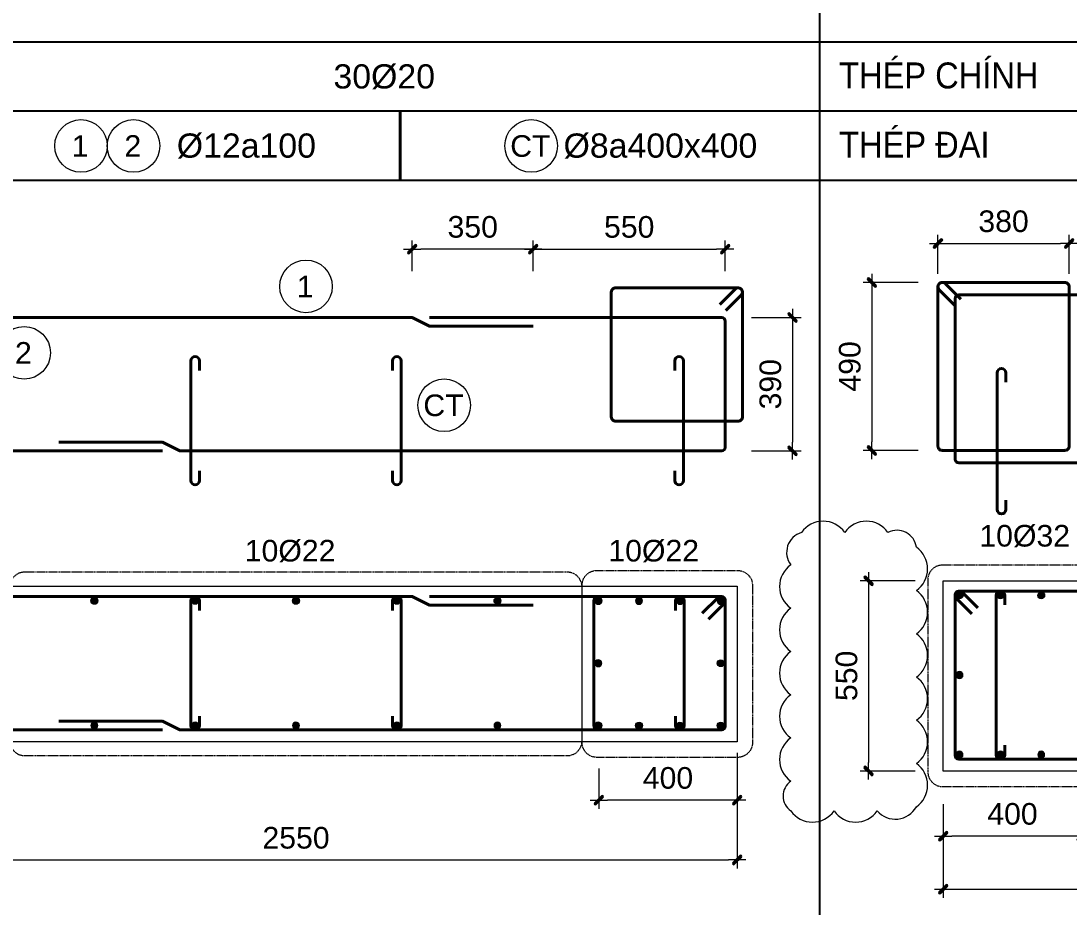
# Model space of a CAD drawing. Header units: millimetres. Extents: x -146909 to 4830753, y -683702 to -336947.
# Drawn here: x 4497931 to 4500960, y -445577 to -443016 of the extents above; entities that cross this region are included whole.
import ezdxf
from ezdxf.enums import TextEntityAlignment as Align

# ---------------------------------------------------------------- set-up
doc = ezdxf.new("R2010")
doc.units = ezdxf.units.MM
doc.header["$MEASUREMENT"] = 0
doc.linetypes.add('HIDDEN', pattern=[0.375, 0.25, -0.125])
doc.layers.get('0').update_dxf_attribs({"lineweight": 9})
doc.layers.get('Defpoints').update_dxf_attribs({"color": 10, "lineweight": 0})
for name, color, linetype, lineweight in [("'S_General_Cont_1 Thin", 1, 'Continuous', 18), ("'S_General_Text_3_Member name", 3, 'Continuous', 35), ('CDAI', 3, 'Continuous', 40), ('chunho.q', 1, 'Continuous', 13), ('CTHEP', 4, 'Continuous', 50), ('DBAO', 2, 'Continuous', 13), ('DMo', 9, 'HIDDEN', 9), ('KTH', 154, 'Continuous', 9), ('STICK', 1, 'Continuous', 9)]:
    doc.layers.add(name, color=color, linetype=linetype, lineweight=lineweight)
for name, color, linetype in [('DM', 1, 'Continuous'), ('TBL', 1, 'Continuous'), ('TX', 214, 'Continuous')]:
    doc.layers.add(name, color=color, linetype=linetype)
doc.styles.add('arial', font='arial.ttf', dxfattribs={"width": 0.85})
doc.styles.add('TTP-HelCon', font='arial.ttf')
doc.dimstyles.new('TTP-25', dxfattribs={"dimscale": 25, "dimtxt": 2.5, "dimasz": 1, "dimexe": 1, "dimexo": 1, "dimgap": 0.09, "dimtad": 0, "dimdec": 4, "dimrnd": 10, "dimzin": 9, "dimdsep": 46, "dimtxsty": 'TTP-HelCon', "dimblk": 'Stick', "dimcen": 0.09, "dimdle": 1.5, "dimclrd": 256, "dimclre": 256, "dimclrt": 1, "dimadec": 0, "dimazin": 0, "dimtfac": 1, "dimtdec": 4, "dimtmove": 0, "dimatfit": 3, "dimldrblk": 'ARCHTICK', "dimfxl": 1, "dimtvp": 1, "dimtolj": 1, "dimtzin": 0, "dimarcsym": 0})

# ---------------------------------------------------------------- blocks, each defined once
blk = doc.blocks.new('sign of slab')
at = {"layer": "'S_General_Cont_1 Thin"}
blk.add_circle((-10, 0), 475, dxfattribs=at)
at = {"layer": "'S_General_Text_3_Member name", "style": 'arial'}
blk.add_attdef('S', text='', height=250, dxfattribs=at).set_placement((-23, -1), align=Align.MIDDLE_CENTER)
blk = doc.blocks.new('Stick')
at = {"layer": 'STICK'}
h = blk.add_hatch(color=256, dxfattribs=at)
edge = h.paths.add_edge_path()
edge.add_line((0.3, 0.5), (-0.5, -0.3))
edge.add_arc((-0.4, -0.4), 0.141, 135, 315)
edge.add_line((-0.3, -0.5), (0.5, 0.3))
edge.add_arc((0.4, 0.4), 0.141, 315, 495)
blk.add_line((1, 0), (-1, 0), dxfattribs=at)
blk.add_lwpolyline([(0.3, 0.5), (-0.5, -0.3, 1), (-0.3, -0.5), (0.5, 0.3, 1), (0.3, 0.5, 1)], format="xyb", dxfattribs=at)
blk = doc.blocks.new('*D117')
at = {"layer": 'Defpoints', "color": 0, "transparency": 16777216}
for p in [(4477319.2, -464831.5), (4476919.2, -464876.5), (4476919.2, -464993.3)]:
    blk.add_point(p, dxfattribs=at)
at = {"layer": 'KTH', "lineweight": -2, "transparency": 16777216}
for p, q in [((4477319.2, -464856.5), (4477319.2, -465018.3)), ((4476919.2, -464901.5), (4476919.2, -465018.3)), ((4477294.2, -464993.3), (4476944.2, -464993.3))]:
    blk.add_line(p, q, dxfattribs=at)
at = {"layer": 'KTH', "lineweight": -2, "transparency": 16777216, "xscale": 25, "yscale": 25, "zscale": 25, "rotation": 180}
blk.add_blockref('Stick', (4476919.2, -464993.3), dxfattribs=at)
at = {"layer": 'KTH', "lineweight": -2, "transparency": 16777216, "xscale": 25, "yscale": 25, "zscale": 25}
blk.add_blockref('Stick', (4477319.2, -464993.3), dxfattribs=at)
at = {"layer": 'KTH', "color": 1, "transparency": 16777216, "insert": (4477119.2, -464929.5), "char_height": 62.5, "attachment_point": 5, "style": 'TTP-HelCon'}
blk.add_mtext('\\A1;400', dxfattribs=at)
blk = doc.blocks.new('_ArchTick')
at = {"color": 0, "linetype": 'ByBlock', "const_width": 0.15}
blk.add_lwpolyline([(-0.5, -0.5), (0.5, 0.5)], dxfattribs=at)
blk = doc.blocks.new('*D118')
at = {"layer": 'Defpoints', "color": 0, "transparency": 16777216}
for p in [(4474769.2, -464959.9), (4477319.2, -464937.4), (4477319.2, -465166.3)]:
    blk.add_point(p, dxfattribs=at)
at = {"layer": 'KTH', "lineweight": -2, "transparency": 16777216}
for p, q in [((4477319.2, -464962.4), (4477319.2, -465191.3)), ((4474769.2, -464984.9), (4474769.2, -465191.3)), ((4474794.2, -465166.3), (4477294.2, -465166.3))]:
    blk.add_line(p, q, dxfattribs=at)
at = {"layer": 'KTH', "lineweight": -2, "transparency": 16777216, "xscale": 25, "yscale": 25, "zscale": 25, "rotation": 180}
blk.add_blockref('Stick', (4474769.2, -465166.3), dxfattribs=at)
at = {"layer": 'KTH', "lineweight": -2, "transparency": 16777216, "xscale": 25, "yscale": 25, "zscale": 25}
blk.add_blockref('Stick', (4477319.2, -465166.3), dxfattribs=at)
at = {"layer": 'KTH', "color": 1, "transparency": 16777216, "insert": (4476044.2, -465102.5), "char_height": 62.5, "attachment_point": 5, "style": 'TTP-HelCon'}
blk.add_mtext('\\A1;2550', dxfattribs=at)
blk = doc.blocks.new('*U122')
at = {"layer": 'CTHEP', "ltscale": 0.02, "const_width": 10}
blk.add_lwpolyline([(0, 5, -1), (0, -5, -1)], format="xyb", close=True, dxfattribs=at)
at = {"layer": 'Defpoints', "color": 1}
blk.add_circle((0, 0), 10, dxfattribs=at)
blk = doc.blocks.new('*U123')
at = {"layer": 'CDAI', "color": 0, "linetype": 'ByBlock', "lineweight": -2, "transparency": 16777216}
for p in [(0, 0), (118, 0), (236, 0), (354, 0)]:
    blk.add_blockref('*U122', p, dxfattribs=at)
blk = doc.blocks.new('*U120')
at = {"layer": 'CTHEP', "ltscale": 0.02, "const_width": 10}
blk.add_lwpolyline([(0, 5, -1), (0, -5, -1)], format="xyb", close=True, dxfattribs=at)
at = {"layer": 'Defpoints', "color": 1}
blk.add_circle((0, 0), 10, dxfattribs=at)
blk = doc.blocks.new('*U121')
at = {"layer": 'CDAI', "color": 0, "linetype": 'ByBlock', "lineweight": -2, "transparency": 16777216}
blk.add_blockref('*U120', (0, 0), dxfattribs=at)
blk = doc.blocks.new('*U124')
at = {"layer": 'CTHEP', "ltscale": 0.02, "const_width": 10}
blk.add_lwpolyline([(0, 5, -1), (0, -5, -1)], format="xyb", close=True, dxfattribs=at)
at = {"layer": 'Defpoints', "color": 1}
blk.add_circle((0, 0), 10, dxfattribs=at)
blk = doc.blocks.new('*U125')
at = {"layer": 'CDAI', "color": 0, "linetype": 'ByBlock', "lineweight": -2, "transparency": 16777216}
for p in [(0, 0), (118, 0), (236, 0), (354, 0)]:
    blk.add_blockref('*U124', p, dxfattribs=at)
blk = doc.blocks.new('*U126')
at = {"layer": 'CTHEP', "ltscale": 0.02, "const_width": 10}
blk.add_lwpolyline([(0, 5, -1), (0, -5, -1)], format="xyb", close=True, dxfattribs=at)
at = {"layer": 'Defpoints', "color": 1}
blk.add_circle((0, 0), 10, dxfattribs=at)
blk = doc.blocks.new('*U127')
at = {"layer": 'CDAI', "color": 0, "linetype": 'ByBlock', "lineweight": -2, "transparency": 16777216}
blk.add_blockref('*U126', (0, 0), dxfattribs=at)
blk = doc.blocks.new('450')
at = {"layer": 'CDAI'}
for points in [[(100.2, -78), (55.8, -33.7, 0.668179), (34.5, -42.5), (34.5, -403, 0.414214), (47, -415.5), (401, -415.5, 0.414214), (413.5, -403), (413.5, -42.5, 0.414214), (401, -30), (47, -30, 0.668179), (38.2, -51.3), (82.5, -95.7)], [(177.5, -70), (177.5, -42.5, 1), (152.5, -42.5), (152.5, -403, 1), (177.5, -403), (177.5, -375.5)]]:
    blk.add_lwpolyline(points, format="xyb", dxfattribs=at)
at = {"layer": 'DMo', "color": 6, "ltscale": 10}
blk.add_lwpolyline([(-44.8, 2.3), (-44.8, -452.1, 0.414214), (-1.8, -495), (404.8, -495, 0.414214), (447.7, -452.1), (447.7, 2.3, 0.414214), (404.8, 45.3), (-1.8, 45.3, 0.414214)], format="xyb", close=True, dxfattribs=at)
at = {"layer": 'CDAI', "color": 214}
blk.add_blockref('*U125', (47, -42.5), dxfattribs=at)
at = {"layer": 'CDAI', "color": 214, "xscale": -1, "rotation": 180}
for name, p in [('*U121', (47, -222.8)), ('*U123', (47, -403))]:
    blk.add_blockref(name, p, dxfattribs=at)
at = {"layer": 'CDAI', "color": 214, "rotation": 180}
blk.add_blockref('*U127', (401, -222.8), dxfattribs=at)
blk = doc.blocks.new('*U214')
at = {"layer": 'CTHEP', "ltscale": 0.02, "const_width": 10}
blk.add_lwpolyline([(0, 5, -1), (0, -5, -1)], format="xyb", close=True, dxfattribs=at)
at = {"layer": 'Defpoints', "color": 1}
blk.add_circle((0, 0), 10, dxfattribs=at)
blk = doc.blocks.new('*U215')
at = {"layer": 'CDAI', "color": 0, "linetype": 'ByBlock', "lineweight": -2, "transparency": 16777216}
for p in [(0, 0), (291.25, 0), (582.5, 0), (873.75, 0), (1165, 0), (1456.25, 0), (1747.5, 0)]:
    blk.add_blockref('*U214', p, dxfattribs=at)
blk = doc.blocks.new('THEP CHINH COT HOANG')
at = {"layer": 'CDAI', "ltscale": 0.02}
for points in [[(1904292.8, 361269.3), (1903448.1, 361269.3, -0.414214), (1903438.1, 361279.3), (1903438.1, 361644.8, -0.414214), (1903448.1, 361654.8), (1905014.4, 361654.8), (1905064.4, 361629.8), (1905364.2, 361629.8)], [(1905064.4, 361654.8), (1905909.1, 361654.8, -0.414214), (1905919.1, 361644.8), (1905919.1, 361279.3, -0.414214), (1905909.1, 361269.3), (1904342.8, 361269.3), (1904292.8, 361294.3), (1903993, 361294.3)]]:
    blk.add_lwpolyline(points, format="xyb", dxfattribs=at)
blk = doc.blocks.new('*U216')
at = {"layer": 'CTHEP', "ltscale": 0.02, "const_width": 10}
blk.add_lwpolyline([(0, 5, -1), (0, -5, -1)], format="xyb", close=True, dxfattribs=at)
at = {"layer": 'Defpoints', "color": 1}
blk.add_circle((0, 0), 10, dxfattribs=at)
blk = doc.blocks.new('*U217')
at = {"layer": 'CDAI', "color": 0, "linetype": 'ByBlock', "lineweight": -2, "transparency": 16777216}
for p in [(0, 0), (291.25, 0), (582.5, 0), (873.75, 0), (1165, 0), (1456.25, 0), (1747.5, 0)]:
    blk.add_blockref('*U216', p, dxfattribs=at)
blk = doc.blocks.new('*D128')
at = {"layer": 'Defpoints', "color": 0, "transparency": 16777216}
for p in [(4477284.7, -463400.5), (4476729.7, -463489.3), (4477284.7, -463489.3)]:
    blk.add_point(p, dxfattribs=at)
at = {"layer": 'KTH', "lineweight": -2, "transparency": 16777216}
for p, q in [((4476729.7, -463464.3), (4476729.7, -463375.5)), ((4477284.7, -463464.3), (4477284.7, -463375.5)), ((4476754.7, -463400.5), (4477259.7, -463400.5))]:
    blk.add_line(p, q, dxfattribs=at)
at = {"layer": 'KTH', "lineweight": -2, "transparency": 16777216, "xscale": 25, "yscale": 25, "zscale": 25, "rotation": 180}
blk.add_blockref('Stick', (4476729.7, -463400.5), dxfattribs=at)
at = {"layer": 'KTH', "lineweight": -2, "transparency": 16777216, "xscale": 25, "yscale": 25, "zscale": 25}
blk.add_blockref('Stick', (4477284.7, -463400.5), dxfattribs=at)
at = {"layer": 'KTH', "color": 1, "transparency": 16777216, "insert": (4477007.2, -463336.7), "char_height": 62.5, "attachment_point": 5, "style": 'TTP-HelCon'}
blk.add_mtext('\\A1;550', dxfattribs=at)
blk = doc.blocks.new('*D129')
at = {"layer": 'Defpoints', "color": 0, "transparency": 16777216}
for p in [(4476380, -463400.5), (4476380, -463489.3), (4476729.7, -463489.3)]:
    blk.add_point(p, dxfattribs=at)
at = {"layer": 'KTH', "lineweight": -2, "transparency": 16777216}
for p, q in [((4476380, -463464.3), (4476380, -463375.5)), ((4476729.7, -463464.3), (4476729.7, -463375.5)), ((4476704.7, -463400.5), (4476405, -463400.5))]:
    blk.add_line(p, q, dxfattribs=at)
at = {"layer": 'KTH', "lineweight": -2, "transparency": 16777216, "xscale": 25, "yscale": 25, "zscale": 25, "rotation": 180}
blk.add_blockref('Stick', (4476380, -463400.5), dxfattribs=at)
at = {"layer": 'KTH', "lineweight": -2, "transparency": 16777216, "xscale": 25, "yscale": 25, "zscale": 25}
blk.add_blockref('Stick', (4476729.7, -463400.5), dxfattribs=at)
at = {"layer": 'KTH', "color": 1, "transparency": 16777216, "insert": (4476554.9, -463336.6), "char_height": 62.5, "attachment_point": 5, "style": 'TTP-HelCon'}
blk.add_mtext('\\A1;350', dxfattribs=at)
blk = doc.blocks.new('*D130')
at = {"layer": 'Defpoints', "color": 0, "transparency": 16777216}
for p in [(4477335.9, -463598.4), (4477335.9, -463983.9), (4477479.3, -463983.9)]:
    blk.add_point(p, dxfattribs=at)
at = {"layer": 'KTH', "lineweight": -2, "transparency": 16777216}
for p, q in [((4477360.9, -463598.4), (4477504.3, -463598.4)), ((4477479.3, -463623.4), (4477479.3, -463958.9)), ((4477360.9, -463983.9), (4477504.3, -463983.9))]:
    blk.add_line(p, q, dxfattribs=at)
at = {"layer": 'KTH', "lineweight": -2, "transparency": 16777216, "xscale": 25, "yscale": 25, "zscale": 25}
for p, rotation in [((4477479.3, -463598.4), 90), ((4477479.3, -463983.9), 270)]:
    blk.add_blockref('Stick', p, dxfattribs=dict(at, rotation=rotation))
at = {"layer": 'KTH', "color": 1, "transparency": 16777216, "insert": (4477415.4, -463791.1), "char_height": 62.5, "attachment_point": 5, "rotation": 90, "style": 'TTP-HelCon'}
blk.add_mtext('\\A1;390', dxfattribs=at)
blk = doc.blocks.new('*D1836')
at = {"layer": 'Defpoints', "color": 0, "transparency": 16777216}
for p in [(400, -76.3), (0, -121.3), (0, -238.1)]:
    blk.add_point(p, dxfattribs=at)
at = {"layer": 'KTH', "lineweight": -2, "transparency": 16777216}
for p, q in [((400, -101.3), (400, -263.1)), ((0, -146.3), (0, -263.1)), ((375, -238.1), (25, -238.1))]:
    blk.add_line(p, q, dxfattribs=at)
at = {"layer": 'KTH', "lineweight": -2, "transparency": 16777216, "xscale": 25, "yscale": 25, "zscale": 25, "rotation": 180}
blk.add_blockref('Stick', (0, -238.1), dxfattribs=at)
at = {"layer": 'KTH', "lineweight": -2, "transparency": 16777216, "xscale": 25, "yscale": 25, "zscale": 25}
blk.add_blockref('Stick', (400, -238.1), dxfattribs=at)
at = {"layer": 'KTH', "color": 1, "transparency": 16777216, "insert": (200, -174.3), "char_height": 62.5, "attachment_point": 5, "style": 'TTP-HelCon'}
blk.add_mtext('\\A1;400', dxfattribs=at)
blk = doc.blocks.new('*D1838')
at = {"layer": 'Defpoints', "color": 0, "transparency": 16777216}
for p in [(2550, -162.8), (0, -185.3), (2550, -391.6)]:
    blk.add_point(p, dxfattribs=at)
at = {"layer": 'KTH', "lineweight": -2, "transparency": 16777216}
for p, q in [((0, -210.3), (0, -416.6)), ((2550, -187.8), (2550, -416.6)), ((25, -391.6), (2525, -391.6))]:
    blk.add_line(p, q, dxfattribs=at)
at = {"layer": 'KTH', "lineweight": -2, "transparency": 16777216, "xscale": 25, "yscale": 25, "zscale": 25, "rotation": 180}
blk.add_blockref('Stick', (0, -391.6), dxfattribs=at)
at = {"layer": 'KTH', "lineweight": -2, "transparency": 16777216, "xscale": 25, "yscale": 25, "zscale": 25}
blk.add_blockref('Stick', (2550, -391.6), dxfattribs=at)
at = {"layer": 'KTH', "color": 1, "transparency": 16777216, "insert": (1275, -327.8), "char_height": 62.5, "attachment_point": 5, "style": 'TTP-HelCon'}
blk.add_mtext('\\A1;2550', dxfattribs=at)
blk = doc.blocks.new('*D1839')
at = {"layer": 'Defpoints', "color": 0, "transparency": 16777216}
for p in [(-55.8, 500), (-215.7, -50), (-55.8, -50)]:
    blk.add_point(p, dxfattribs=at)
at = {"layer": 'KTH', "lineweight": -2, "transparency": 16777216}
for p, q in [((-80.8, 500), (-240.7, 500)), ((-215.7, 475), (-215.7, -25)), ((-80.8, -50), (-240.7, -50))]:
    blk.add_line(p, q, dxfattribs=at)
at = {"layer": 'KTH', "lineweight": -2, "transparency": 16777216, "xscale": 25, "yscale": 25, "zscale": 25}
for p, rotation in [((-215.7, 500), 90), ((-215.7, -50), 270)]:
    blk.add_blockref('Stick', p, dxfattribs=dict(at, rotation=rotation))
at = {"layer": 'KTH', "color": 1, "transparency": 16777216, "insert": (-279.5, 225), "char_height": 62.5, "attachment_point": 5, "rotation": 90, "style": 'TTP-HelCon'}
blk.add_mtext('\\A1;550', dxfattribs=at)
blk = doc.blocks.new('*D1843')
at = {"layer": 'Defpoints', "color": 0, "transparency": 16777216}
for p in [(-47.9, 1362.2), (-206.2, 876.7), (-47.9, 876.7)]:
    blk.add_point(p, dxfattribs=at)
at = {"layer": 'KTH', "lineweight": -2, "transparency": 16777216}
for p, q in [((-72.9, 1362.2), (-231.2, 1362.2)), ((-206.2, 1337.2), (-206.2, 901.7)), ((-72.9, 876.7), (-231.2, 876.7))]:
    blk.add_line(p, q, dxfattribs=at)
at = {"layer": 'KTH', "lineweight": -2, "transparency": 16777216, "xscale": 25, "yscale": 25, "zscale": 25}
for p, rotation in [((-206.2, 1362.2), 90), ((-206.2, 876.7), 270)]:
    blk.add_blockref('Stick', p, dxfattribs=dict(at, rotation=rotation))
at = {"layer": 'KTH', "color": 1, "transparency": 16777216, "insert": (-270, 1119.5), "char_height": 62.5, "attachment_point": 5, "rotation": 90, "style": 'TTP-HelCon'}
blk.add_mtext('\\A1;490', dxfattribs=at)
blk = doc.blocks.new('*D1844')
at = {"layer": 'Defpoints', "color": 0, "transparency": 16777216}
for p in [(363.7, 1474.9), (-15.3, 1362.2), (363.7, 1362.2)]:
    blk.add_point(p, dxfattribs=at)
at = {"layer": 'KTH', "lineweight": -2, "transparency": 16777216}
for p, q in [((-15.3, 1387.2), (-15.3, 1499.9)), ((363.7, 1387.2), (363.7, 1499.9)), ((9.7, 1474.9), (338.7, 1474.9))]:
    blk.add_line(p, q, dxfattribs=at)
at = {"layer": 'KTH', "lineweight": -2, "transparency": 16777216, "xscale": 25, "yscale": 25, "zscale": 25, "rotation": 180}
blk.add_blockref('Stick', (-15.3, 1474.9), dxfattribs=at)
at = {"layer": 'KTH', "lineweight": -2, "transparency": 16777216, "xscale": 25, "yscale": 25, "zscale": 25}
blk.add_blockref('Stick', (363.7, 1474.9), dxfattribs=at)
at = {"layer": 'KTH', "color": 1, "transparency": 16777216, "insert": (174.2, 1538.7), "char_height": 62.5, "attachment_point": 5, "style": 'TTP-HelCon'}
blk.add_mtext('\\A1;380', dxfattribs=at)
blk = doc.blocks.new('*U1739')
at = {"layer": 'CTHEP', "ltscale": 0.02, "const_width": 10}
blk.add_lwpolyline([(0, 5, -1), (0, -5, -1)], format="xyb", close=True, dxfattribs=at)
at = {"layer": 'Defpoints', "color": 1}
blk.add_circle((0, 0), 10, dxfattribs=at)
blk = doc.blocks.new('*U1740')
at = {"layer": 'CDAI', "color": 0, "linetype": 'ByBlock', "lineweight": -2, "transparency": 16777216}
for p in [(0, 0), (118, 0), (236, 0), (354, 0)]:
    blk.add_blockref('*U1739', p, dxfattribs=at)
blk = doc.blocks.new('*U1737')
at = {"layer": 'CTHEP', "ltscale": 0.02, "const_width": 10}
blk.add_lwpolyline([(0, 5, -1), (0, -5, -1)], format="xyb", close=True, dxfattribs=at)
at = {"layer": 'Defpoints', "color": 1}
blk.add_circle((0, 0), 10, dxfattribs=at)
blk = doc.blocks.new('*U1738')
at = {"layer": 'CDAI', "color": 0, "linetype": 'ByBlock', "lineweight": -2, "transparency": 16777216}
blk.add_blockref('*U1737', (0, 0), dxfattribs=at)
blk = doc.blocks.new('*U1741')
at = {"layer": 'CTHEP', "ltscale": 0.02, "const_width": 10}
blk.add_lwpolyline([(0, 5, -1), (0, -5, -1)], format="xyb", close=True, dxfattribs=at)
at = {"layer": 'Defpoints', "color": 1}
blk.add_circle((0, 0), 10, dxfattribs=at)
blk = doc.blocks.new('*U1742')
at = {"layer": 'CDAI', "color": 0, "linetype": 'ByBlock', "lineweight": -2, "transparency": 16777216}
for p in [(0, 0), (118, 0), (236, 0), (354, 0)]:
    blk.add_blockref('*U1741', p, dxfattribs=at)
blk = doc.blocks.new('*U1743')
at = {"layer": 'CTHEP', "ltscale": 0.02, "const_width": 10}
blk.add_lwpolyline([(0, 5, -1), (0, -5, -1)], format="xyb", close=True, dxfattribs=at)
at = {"layer": 'Defpoints', "color": 1}
blk.add_circle((0, 0), 10, dxfattribs=at)
blk = doc.blocks.new('*U1744')
at = {"layer": 'CDAI', "color": 0, "linetype": 'ByBlock', "lineweight": -2, "transparency": 16777216}
blk.add_blockref('*U1743', (0, 0), dxfattribs=at)
blk = doc.blocks.new('550')
at = {"layer": 'CDAI'}
for points in [[(100.2, -78), (55.8, -33.7, 0.668179), (34.5, -42.5), (34.5, -503, 0.414214), (47, -515.5), (401, -515.5, 0.414214), (413.5, -503), (413.5, -42.5, 0.414214), (401, -30), (47, -30, 0.668179), (38.2, -51.3), (82.5, -95.7)], [(177.5, -70), (177.5, -42.5, 1), (152.5, -42.5), (152.5, -503, 1), (177.5, -503), (177.5, -475.5)]]:
    blk.add_lwpolyline(points, format="xyb", dxfattribs=at)
at = {"layer": 'DMo', "color": 6, "ltscale": 10}
blk.add_lwpolyline([(-44.8, 2.3), (-44.8, -552.1, 0.414214), (-1.8, -595), (404.8, -595, 0.414214), (447.7, -552.1), (447.7, 2.3, 0.414214), (404.8, 45.3), (-1.8, 45.3, 0.414214)], format="xyb", close=True, dxfattribs=at)
at = {"layer": 'CDAI', "color": 214}
blk.add_blockref('*U1742', (47, -42.5), dxfattribs=at)
at = {"layer": 'CDAI', "color": 214, "xscale": -1, "rotation": 180}
for name, p in [('*U1738', (47, -272.8)), ('*U1740', (47, -503))]:
    blk.add_blockref(name, p, dxfattribs=at)
at = {"layer": 'CDAI', "color": 214, "rotation": 180}
blk.add_blockref('*U1744', (401, -272.8), dxfattribs=at)
blk = doc.blocks.new('4')
at = {"layer": 'CDAI'}
for points in [[(2499.66432, 1264.26716), (2543.98452, 1308.58735, -0.6681786379), (2565.32335, 1299.74852), (2565.32335, 939.24852, -0.4142135624), (2552.82335, 926.74852), (2198.82335, 926.74852, -0.4142135624), (2186.32335, 939.24852), (2186.32335, 1299.74852, -0.4142135624), (2198.82335, 1312.24852), (2552.82335, 1312.24852, -0.6681786379), (2561.66219, 1290.90969), (2517.34199, 1246.58949)], [(995.83333, 1073.52278), (995.83333, 1101.02278, 1), (970.83333, 1101.02278), (970.83333, 755.52278, 1), (995.83333, 755.52278), (995.83333, 783.02278)], [(1554.16667, 1073.52278), (1554.16667, 1101.02278, -1), (1579.16667, 1101.02278), (1579.16667, 755.52278, -1), (1554.16667, 755.52278), (1554.16667, 783.02278)], [(2369.5, 1073.52278), (2369.5, 1101.02278, -1), (2394.5, 1101.02278), (2394.5, 755.52278, -1), (2369.5, 755.52278), (2369.5, 783.02278)], [(995.83333, 380), (995.83333, 407.5, 1), (970.83333, 407.5), (970.83333, 47, 1), (995.83333, 47), (995.83333, 74.5)], [(1554.16667, 380), (1554.16667, 407.5, -1), (1579.16667, 407.5), (1579.16667, 47, -1), (1554.16667, 47), (1554.16667, 74.5)]]:
    blk.add_lwpolyline(points, format="xyb", dxfattribs=at)
at = {"layer": 'DBAO'}
blk.add_lwpolyline([(630, -0.54015), (0, 0), (0, 450), (2550, 450), (2550, 0.01296), (630.00864, -0.54015)], dxfattribs=at)
at = {"layer": 'DMo', "color": 6, "ltscale": 10}
blk.add_lwpolyline([(447.72729, 447.34146), (447.72729, 2.94483, 0.4142135624), (490.66695, -39.99483), (2058.83305, -39.99483, 0.4142135624), (2101.77271, 2.94483), (2101.77271, 447.34146, 0.4142135624), (2058.83305, 490.28113), (490.66695, 490.28113, 0.4142135624)], format="xyb", close=True, dxfattribs=at)
ref = blk.add_blockref('sign of slab', (1305.34819, 1316.36122), dxfattribs=dict(xscale=0.16, yscale=0.16, zscale=0.16))
ref.add_attrib('S', '1', dxfattribs={"layer": 'DM', "height": 62.5, "style": 'arial'}).set_placement((1301.59417, 1316.20433), align=Align.MIDDLE_CENTER)
ref = blk.add_blockref('sign of slab', (490.70834, 1124.27897), dxfattribs=dict(xscale=0.16, yscale=0.16, zscale=0.16))
ref.add_attrib('S', '2', dxfattribs={"layer": 'DM', "height": 62.5, "style": 'arial'}).set_placement((486.95432, 1124.12208), align=Align.MIDDLE_CENTER)
ref = blk.add_blockref('sign of slab', (1704.92411, 972.83674), dxfattribs=dict(xscale=0.16, yscale=0.16, zscale=0.16))
ref.add_attrib('S', 'CT', dxfattribs={"layer": 'DM', "height": 62.5, "style": 'arial'}).set_placement((1701.1701, 972.67985), align=Align.MIDDLE_CENTER)
at = {"layer": 'CDAI'}
for p in [(-1903403.61598, -360428.47443), (-1903403.61598, -361234.77693)]:
    blk.add_blockref('THEP CHINH COT HOANG', p, dxfattribs=at)
at = {"layer": 'CDAI', "color": 214, "xscale": -1}
blk.add_blockref('450', (2549.5, 450), dxfattribs=at)
at = {"layer": 'CDAI', "color": 214}
blk.add_blockref('*U215', (401, 407.5), dxfattribs=at)
at = {"layer": 'CDAI', "color": 214, "xscale": -1, "rotation": 180}
blk.add_blockref('*U217', (401, 47), dxfattribs=at)
at = {"layer": 'KTH'}
dim = blk.add_linear_dim(base=(1610.83142, 1424.17993), p1=(1960.56728, 1335.38038), p2=(1610.83142, 1335.38038), dimstyle='TTP-25', override={"dimtmove": 1}, dxfattribs=at)
dim.commit()
dim.dimension.update_dxf_attribs({"geometry": '*D129', "text_midpoint": (1785.69935, 1488.04418), "insert": (-4474769.17264, 464824.66018)})
for base, p1, p2, picture, middle in [((2515.5, 1424.17993), (1960.56728, 1335.38038), (2515.5, 1335.38038), '*D128', (2238.03364, 1488.00155)), ((2550, -341.61887), (0, -135.27002), (2550, -112.77002), '*D118', (1275, -277.79724))]:
    dim = blk.add_linear_dim(base=base, p1=p1, p2=p2, dimstyle='TTP-25', dxfattribs=at)
    dim.commit()
    dim.dimension.update_dxf_attribs({"geometry": picture, "text_midpoint": middle, "insert": (-4474769.17264, 464824.66018)})
for base, p1, p2, angle, picture, middle in [((2710.07933, 840.8025), (2566.70575, 1226.3025), (2566.70575, 840.8025), 90, '*D130', (2646.21507, 1033.5525)), ((2150, -168.67515), (2550, -6.8649), (2150, -51.8649), 180, '*D117', (2350, -104.85353))]:
    dim = blk.add_linear_dim(base=base, p1=p1, p2=p2, angle=angle, dimstyle='TTP-25', dxfattribs=at)
    dim.commit()
    dim.dimension.update_dxf_attribs({"geometry": picture, "text_midpoint": middle, "insert": (-4474769.17264, 464824.66018)})
blk = doc.blocks.new('5')
at = {"layer": 'CDAI'}
for points in [[(50.33568, 1314.26716), (6.01548, 1358.58735, 0.6681786379), (-15.32335, 1349.74852), (-15.32335, 889.24852, 0.4142135624), (-2.82335, 876.74852), (351.17665, 876.74852, 0.4142135624), (363.67665, 889.24852), (363.67665, 1349.74852, 0.4142135624), (351.17665, 1362.24852), (-2.82335, 1362.24852, 0.6681786379), (-11.66219, 1340.90969), (32.65801, 1296.58949)], [(180.5, 1073.52278), (180.5, 1101.02278, 1), (155.5, 1101.02278), (155.5, 705.52278, 1), (180.5, 705.52278), (180.5, 733.02278)]]:
    blk.add_lwpolyline(points, format="xyb", dxfattribs=at)
at = {"layer": 'CDAI', "ltscale": 0.02}
for points in [[(889.16858, 840.8025), (44.5, 840.8025, -0.4142135624), (34.5, 850.8025), (34.5, 1316.3025, -0.4142135624), (44.5, 1326.3025), (1610.83142, 1326.3025), (1660.83142, 1301.3025), (1960.56728, 1301.3025)], [(889.16858, -15.5), (44.5, -15.5, -0.4142135624), (34.5, -5.5), (34.5, 460, -0.4142135624), (44.5, 470), (1610.83142, 470), (1660.83142, 445), (1960.56728, 445)]]:
    blk.add_lwpolyline(points, format="xyb", dxfattribs=at)
at = {"layer": 'DBAO'}
blk.add_lwpolyline([(630, -50.54015), (0, -50), (0, 500), (2550, 500), (2550, -49.98704), (630.00864, -50.54015)], dxfattribs=at)
blk.add_blockref('550', (0, 500))
at = {"layer": 'KTH'}
dim = blk.add_linear_dim(base=(363.67665, 1474.87965), p1=(-15.32335, 1362.24852), p2=(363.67665, 1362.24852), dimstyle='TTP-25', override={"dimtmove": 1}, dxfattribs=at)
dim.commit()
dim.dimension.update_dxf_attribs({"geometry": '*D1844', "text_midpoint": (174.17665, 1538.74391)})
dim = blk.add_linear_dim(base=(-206.18719, 876.74852), p1=(-47.85721, 1362.24852), p2=(-47.85721, 876.74852), angle=90, dimstyle='TTP-25', override={"dimtmove": 1}, dxfattribs=at)
dim.commit()
dim.dimension.update_dxf_attribs({"geometry": '*D1843', "text_midpoint": (-270.00882, 1119.49852)})
for base, p1, p2, angle, picture, middle in [((-215.68719, -49.99967), (-55.77995, 500), (-55.77995, -49.99967), 90, '*D1839', (-279.50882, 225.00017)), ((0, -238.13564), (400, -76.32539), (0, -121.32539), 180, '*D1836', (200, -174.31402))]:
    dim = blk.add_linear_dim(base=base, p1=p1, p2=p2, angle=angle, dimstyle='TTP-25', dxfattribs=at)
    dim.commit()
    dim.dimension.update_dxf_attribs({"geometry": picture, "text_midpoint": middle})
dim = blk.add_linear_dim(base=(2550, -391.61887), p1=(0, -185.27002), p2=(2550, -162.77002), dimstyle='TTP-25', dxfattribs=at)
dim.commit()
dim.dimension.update_dxf_attribs({"geometry": '*D1838', "text_midpoint": (1275, -327.79724)})

msp = doc.modelspace()

# ---------------------------------------------------------------- linework, layer by layer
at = {"layer": 'CDAI', "color": 214}
msp.add_line((4499027.29843, -443276.17814), (4499027.29843, -443476.17814), dxfattribs=at)
at = {"layer": 'Defpoints'}
msp.add_lwpolyline([(4500155.92158, -445299.41428, 0.52056705), (4500280.92158, -445299.41428, 0.52056705), (4500405.92158, -445299.41428, 0.52056705), (4500518.98546, -445287.47816, 0.52056705), (4500518.98546, -445162.47816, 0.52056705), (4500518.98546, -445037.47816, 0.52056705), (4500518.98546, -444912.47816, 0.52056705), (4500518.98546, -444787.47816, 0.52056705), (4500518.98546, -444662.47816, 0.52056705), (4500518.98546, -444537.47816, 0.52056705), (4500436.94073, -444494.52289, 0.52056705), (4500311.94073, -444494.52289, 0.52056705), (4500186.94073, -444494.52289, 0.52056705), (4500155.92158, -444588.50374, 0.52056705), (4500155.92158, -444713.50374, 0.52056705), (4500155.92158, -444838.50374, 0.52056705), (4500155.92158, -444963.50374, 0.52056705), (4500155.92158, -445088.50374, 0.52056705), (4500155.92158, -445213.50374, 0.52056705)], format="xyb", close=True, dxfattribs=at)
at = {"layer": 'TBL'}
for p, q in [((4500239.3781, -435893.12992), (4500239.3781, -446803.86087)), ((4490802.11768, -443076.17814), (4503385.13157, -443076.17814)), ((4489802.11768, -443476.17814), (4503385.13157, -443476.17814))]:
    msp.add_line(p, q, dxfattribs=at)
at = {"layer": 'TBL', "color": 8}
msp.add_line((4490802.11768, -443276.17814), (4503385.13157, -443276.17814), dxfattribs=at)

# ---------------------------------------------------------------- block references
ref = msp.add_blockref('sign of slab', (4498105.99961, -443377.27424), dxfattribs=dict(xscale=0.16, yscale=0.16, zscale=0.16))
ref.add_attrib('S', '1', dxfattribs={"layer": 'DM', "height": 62.5, "style": 'arial'}).set_placement((4498102.24559, -443377.43113), align=Align.MIDDLE_CENTER)
ref = msp.add_blockref('sign of slab', (4498257.96519, -443377.27424), dxfattribs=dict(xscale=0.16, yscale=0.16, zscale=0.16))
ref.add_attrib('S', '2', dxfattribs={"layer": 'DM', "height": 62.5, "style": 'arial'}).set_placement((4498254.21118, -443377.43113), align=Align.MIDDLE_CENTER)
ref = msp.add_blockref('sign of slab', (4499407.06055, -443377.27424), dxfattribs=dict(xscale=0.16, yscale=0.16, zscale=0.16))
ref.add_attrib('S', 'CT', dxfattribs={"layer": 'DM', "height": 62.5, "style": 'arial'}).set_placement((4499403.30653, -443377.43113), align=Align.MIDDLE_CENTER)
at = {"layer": 'Defpoints'}
msp.add_blockref('5', (4500596.74587, -445134.05567), dxfattribs=at)
at = {"layer": 'KTH'}
msp.add_blockref('4', (4497450.99239, -445099.61302), dxfattribs=at)

# ---------------------------------------------------------------- texts
at = {"layer": 'chunho.q', "color": 1, "style": 'arial'}
for s, p in [('10%%C32', (4500701.03833, -444535.27796)), ('10%%C22', (4498577.80145, -444578.44751)), ('10%%C22', (4499628.7204, -444578.44751))]:
    msp.add_text(s, height=62.5, dxfattribs=at).set_placement(p)
at = {"layer": 'TX', "color": 2, "style": 'arial', "width": 0.9}
for s, p in [('THÉP CHÍNH', (4500295.63689, -443173.49375)), ('THÉP ĐAI', (4500295.63689, -443373.49375))]:
    msp.add_text(s, height=75, dxfattribs=at).set_placement(p, align=Align.MIDDLE_LEFT)
at = {"layer": 'TX', "color": 2, "style": 'arial'}
for s, p in [('30%%C20', (4498980.89746, -443176.17814)), ('%%C12a100', (4498582.47642, -443376.17814)), ('%%C8a400x400', (4499779.18543, -443376.17814))]:
    msp.add_text(s, height=70, dxfattribs=at).set_placement(p, align=Align.MIDDLE_CENTER)

doc.saveas('drawing.dxf')
